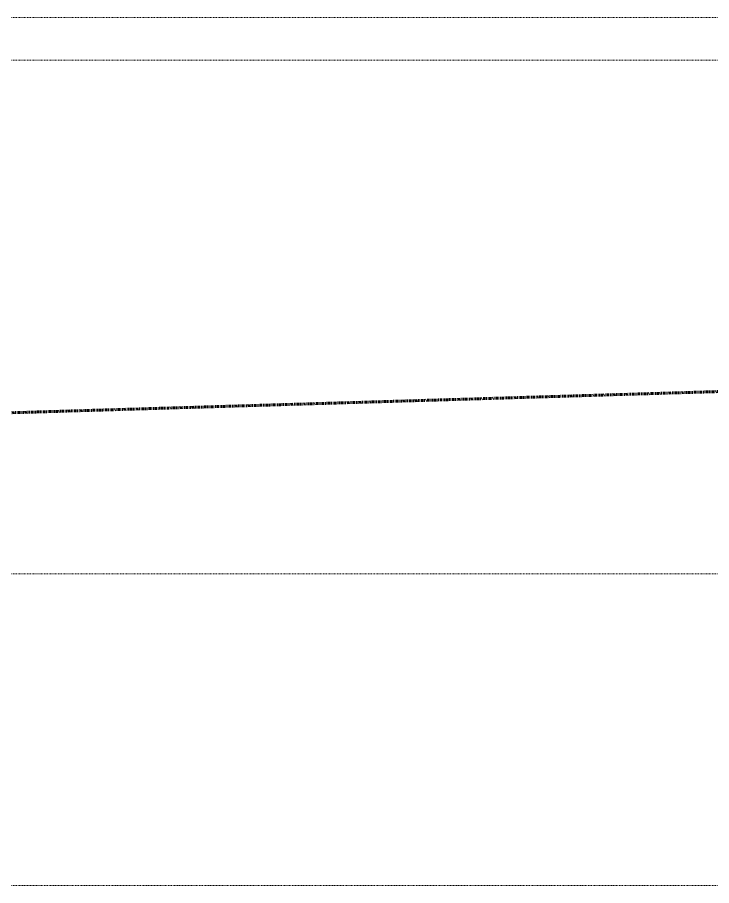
# Model space of a CAD drawing. Header units: inches. Extents: x -4169 to -1846, y 9706 to 12377.
# Drawn here: x -3479.4 to -3367.4, y 9706.2 to 9846.3 of the extents above; entities that cross this region are included whole.
import ezdxf

# ---------------------------------------------------------------- set-up
doc = ezdxf.new("R2010")
doc.units = ezdxf.units.IN
doc.header["$MEASUREMENT"] = 0
doc.linetypes.add('Aligning Line 1_8_', pattern=[0.25, 0.125, -0.125])
doc.linetypes.add('Double Dash 3_8_', pattern=[1, 0.375, -0.125, 0.125, -0.125, 0.125, -0.125])
for name, color, linetype, lineweight in [('0-1', 7, 'Continuous', 5), ('0-4', 147, 'Aligning Line 1_8_', 9), ('C-PROP-LINE-1', 250, 'Double Dash 3_8_', 60), ('G-ANNO-SYMB', 111, 'Aligning Line 1_8_', 9), ('G-ANNO-SYMB-1', 147, 'Aligning Line 1_8_', 9)]:
    doc.layers.add(name, color=color, linetype=linetype, lineweight=lineweight)

# ---------------------------------------------------------------- blocks, each defined once
blk = doc.blocks.new('CTR - 1st Phase - Unit Layouts_rvt-1-ENLARGED RCP - 1ST FLOOR PLAN')
at = {"layer": 'G-ANNO-SYMB-1'}
blk.add_line((-1910.95, 9846.28), (-4009.53, 9846.28), dxfattribs=at)
blk = doc.blocks.new('Family - ___-1878357-ENLARGED RCP - 1ST FLOOR PLAN')
at = {"layer": 'C-PROP-LINE-1'}
blk.add_line((-3987.01, 9767.34), (-1910.95, 9829.49), dxfattribs=at)
blk = doc.blocks.new('CTR - 1st Phase - Shell_rvt-1-ENLARGED RCP - 1ST FLOOR PLAN')
at = {"layer": 'G-ANNO-SYMB-1'}
for p, q in [((-1926.95, 9756.53), (-4071.96, 9756.53)), ((-1910.95, 9706.24), (-4071.97, 9706.24))]:
    blk.add_line(p, q, dxfattribs=at)
at = {"layer": '0-4'}
blk.add_blockref('Family - ___-1878357-ENLARGED RCP - 1ST FLOOR PLAN', (0, 0), dxfattribs=at)
blk = doc.blocks.new('CTR - 1st Phase -Stairs _ Elevators_rvt-1-ENLARGED RCP - 1ST FLOOR PLAN')
at = {"layer": 'G-ANNO-SYMB-1'}
blk.add_line((-1910.96, 9706.24), (-4071.96, 9706.24), dxfattribs=at)

msp = doc.modelspace()

# ---------------------------------------------------------------- linework, layer by layer
at = {"layer": 'G-ANNO-SYMB'}
for p, q in [((-1910.95, 9839.38), (-4027.08, 9839.38)), ((-1910.95, 9706.24), (-4071.97, 9706.24))]:
    msp.add_line(p, q, dxfattribs=at)

# ---------------------------------------------------------------- block references
at = {"layer": '0-1'}
for name in ['CTR - 1st Phase - Shell_rvt-1-ENLARGED RCP - 1ST FLOOR PLAN', 'CTR - 1st Phase -Stairs _ Elevators_rvt-1-ENLARGED RCP - 1ST FLOOR PLAN', 'CTR - 1st Phase - Unit Layouts_rvt-1-ENLARGED RCP - 1ST FLOOR PLAN']:
    msp.add_blockref(name, (0, 0), dxfattribs=at)

doc.saveas('drawing.dxf')
